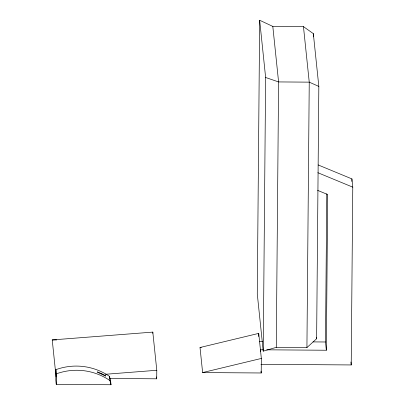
<?xml version="1.0" encoding="UTF-8"?>
<svg xmlns="http://www.w3.org/2000/svg" width="405" height="405" viewBox="0 0 405 405"><rect width="100%" height="100%" fill="white"/><g stroke="black" fill="none" stroke-linecap="round" stroke-linejoin="round"><path stroke-width="0.61" d="M55.915 369.654L55.819 380.179L56.26 384.365L111.01 384.75L110.575 380.563L109.482 376.351A58.806 58.35 -5.9 0 0 55.915 369.654L56.351 373.84L56.26 384.365M152.796 333.32L152.806 332.105L52.23 339.922L56.077 376.847M109.932 378.478L156.71 378.807L156.786 370.281L152.806 332.105M259.666 20.25L257.276 293.914L263.24 351.15L276.276 347.358L306.924 347.571L316.629 338.727L318.831 86.407L313.338 33.635L303.461 26.629L272.808 26.416L259.666 20.25L265.629 77.487L263.24 351.15M258.704 336.545L258.729 333.386L200.019 347.51L202.627 372.57L261.215 372.98L261.341 358.445L258.729 333.386M260.42 351.672L260.435 349.778L263.574 349.798M276.276 347.358L278.589 81.926L272.808 26.416M306.924 347.571L309.243 82.144L303.461 26.629M313.308 36.799L313.338 33.635M266.708 349.819L326.344 350.239L325.488 341.987L326.779 193.853M326.344 350.239L327.706 194.537L317.616 190.365M351.889 181.435L351.91 178.904L318.163 164.946M260.936 364.318L351.221 364.945L352.77 187.15L351.91 178.904M202.627 372.57L261.341 358.445M105.239 374.291L156.786 370.281M52.23 339.922L56.654 339.952M259.58 341.526L262.729 341.552M313.035 341.901L325.488 341.987M200.019 347.51L201.275 347.52M265.629 77.487L278.589 81.926L309.243 82.144L318.831 86.407M317.854 172.712L352.77 187.15M109.482 376.351L109.917 380.538L111.01 384.75M350.912 362.004L351.221 364.945M316.497 337.471L316.629 338.727M261.017 371.122L261.215 372.98M156.517 376.928L156.71 378.807M56.351 373.84A58.806 58.35 -5.9 0 1 109.917 380.538M101.594 373.628L97.296 371.805L97.337 372.18L105.771 376.154L105.73 375.779L101.594 373.628"/></g></svg>
